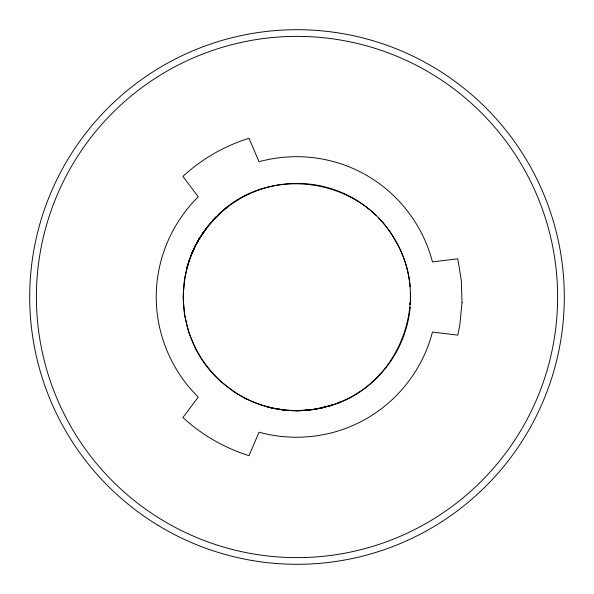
<?xml version="1.0" encoding="UTF-8"?>
<svg xmlns="http://www.w3.org/2000/svg" width="594" height="594" viewBox="0 0 594 594"><rect width="100%" height="100%" fill="white"/><g stroke="black" fill="none" stroke-linecap="round" stroke-linejoin="round"><path stroke-width="0.89" d="M199.027 239.115L198.366 240.206L208.256 225.794L220.664 212.704L217.233 215.956C267.07 163.981 361.011 177.131 395.069 240.318C432.959 301.462 396.97 389.315 327.264 406.474M410.031 304.306L410.105 303.089M410.023 304.284L410.15 303.066M321.8 407.87L320.715 408.13L325.163 407.068M187.266 266.647L187.013 267.538L188.298 263.187L187.325 266.431M234.474 392.144L220.196 381.096L212.258 373.121L205.769 365.199L201.388 358.991L195.441 348.693L188.64 332.217L184.489 314.857L183.063 297.104L184.474 279.343L186.939 267.731L186.665 268.911L189.1 260.684M190.288 257.343L195.174 246.124M198.923 239.3L199.799 237.838C196.592 243.102 204.603 230.019 198.53 239.961M331.652 405.205L314.464 409.333L296.681 410.706L302.034 410.58L298.351 410.669M187.207 266.869L187.83 264.783M189.174 260.484L188.632 262.006L190.622 256.408M189.196 260.469L188.654 261.991L189.055 260.863M192.107 252.836L190.778 256.044L194.891 246.755L193.421 249.822M199.25 238.743L195.211 246.079M195.344 245.782L194.943 246.629L195.419 245.641M200.438 236.85L201.054 235.788M211.241 222.312L209.058 224.836M204.024 231.415L201.418 235.239L204.024 231.415L202.732 233.338M199.072 239.033L199.361 238.617M324.027 407.291L325.98 406.875M205.732 229.076L205.368 229.566L208.308 225.735L204.975 230.064M205.368 229.566L206.645 227.925M206.898 227.569L207.64 226.611M212.674 220.678L216.357 216.795L213.454 219.832M215.236 217.998L213.06 220.277L216.357 216.795L212.429 220.946M219.884 213.432L220.226 213.112M226.136 208.123L227.554 207.002L225.185 208.828L227.554 207.002L226.136 208.123L226.938 207.477M213.06 220.277L213.588 219.691M217.233 215.956L218.013 215.221M226.448 207.855L227.005 207.44M371.569 382.499L372.223 381.972L371.577 382.462M314.464 409.333L308.546 410.09L318.711 408.509L315.659 409.103M321.592 407.93L324.079 407.328M331.378 405.271L333.108 404.677M336.991 403.333L340.087 402.064L338.521 402.725M321.696 407.9L320.938 408.093L324.502 407.209M331.534 405.212L330.064 405.665M328.593 406.11L331.779 405.167M331.4 405.257L328.72 406.066L330.828 405.435M320.938 408.093L321.822 407.855M312.919 409.541L313.795 409.407L312.385 409.57L312.882 409.533M312.86 409.548L313.513 409.444M304.625 410.409L306.95 410.209M302.628 410.543L296.681 410.706L301.975 410.58L301.269 410.588M290.006 410.484L290.637 410.558L289.078 410.432L296.532 410.729L284.808 410.09L274.643 408.524M290.726 410.565L292.515 410.61M292.203 410.603L293.295 410.625M291.387 410.58L292.983 410.617M292.901 410.632L291.914 410.588L296.532 410.729M291.914 410.588L292.493 410.625M283.806 409.957L281.667 409.682M279.729 409.415C263.55 407.031 247.928 400.995 234.274 392.01M271.755 407.907L267.322 406.853L273.054 408.234L270.337 407.581M272.691 408.137L271.978 407.967M246.22 398.849L245.122 398.344L246.198 398.864M410.142 307.209A113.603 113.603 0 0 1 261.642 404.959A113.603 113.603 0 0 1 199.74 238.305A113.603 113.603 0 0 1 376.039 215.407M378.593 217.961A113.603 113.603 0 0 1 410.142 286.791M410.521 292.745A113.603 113.603 0 0 1 410.491 302.108M409.778 307.388L409.712 308.345L409.801 307.432M462.013 302.443L459.905 324.339L457.833 335.135L432.454 332.068C424.368 363.38 405.145 391.617 378.942 410.558A135.358 135.358 0 0 1 353.779 425.089C324.265 438.298 290.199 440.845 259.043 432.187L248.997 455.68C224.525 447.995 201.782 434.919 182.922 417.523L198.262 397.096C172.824 372.178 157.499 337.385 156.326 301.797A137.474 137.474 0 0 1 158.346 272.846C163.357 244.171 177.517 217.248 198.248 196.814L182.907 176.388C201.782 159.006 224.517 145.894 249.02 138.276L259.014 161.731C287.073 154.002 317.478 155.175 344.81 165.191A137.474 137.474 0 0 1 370.894 177.918C401.113 196.748 423.611 227.383 432.454 261.88L457.818 258.813L461.286 280.487L462.013 302.443M196.517 243.592L196.042 244.483L198.292 240.347L196.213 244.134L196.51 243.629M192.909 250.92L191.966 253.133L192.909 250.92M224.584 209.333L224.287 209.623L224.584 209.333M279.195 409.348L281.578 409.674L279.195 409.348M292.359 410.61L291.253 410.565L292.397 410.617M283.204 409.875L282.313 409.771L283.576 409.934L283.204 409.875M284.808 410.09L284.073 409.994L284.808 410.09M312.496 184.652L311.263 184.504L312.496 184.652M161.561 519.661A260.618 260.618 0 0 0 557.551 302.962A260.618 260.618 0 0 0 171.889 68.377A260.618 260.618 0 0 0 161.561 519.661M158.093 525.371A267.3 267.3 0 0 0 564.233 303.111A267.3 267.3 0 0 0 168.681 62.519A267.3 267.3 0 0 0 158.093 525.371"/></g></svg>
